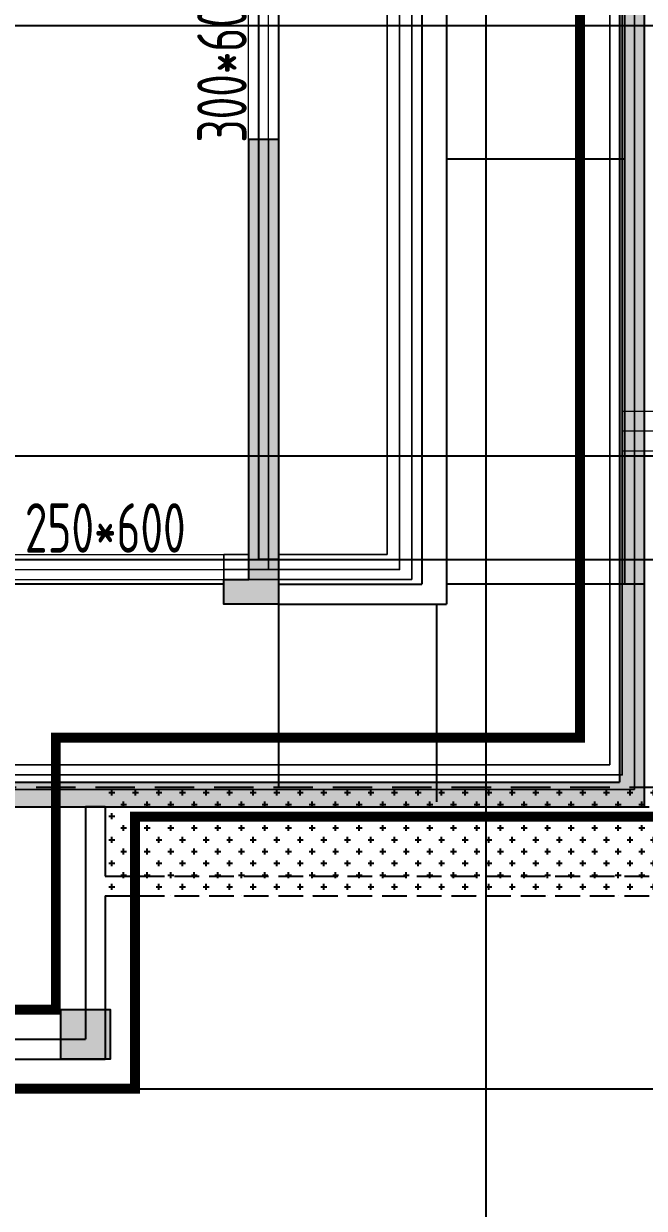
# Model space of a CAD drawing. Extents: x 369444 to 684549, y -549309 to 575337.
# Drawn here: x 429900 to 436174, y 330048 to 342025 of the extents above; entities that cross this region are included whole.
import ezdxf

# ---------------------------------------------------------------- set-up
doc = ezdxf.new("R2010")
doc.units = 0
doc.header["$LTSCALE"] = 1000
doc.header["$MEASUREMENT"] = 0
doc.linetypes.add('__DASH', pattern=[0.35, 0.25, -0.1])
doc.linetypes.add('_DASH', pattern=[0.6, 0.4, -0.2])
for name, color, linetype, lineweight, true_color in [('-1-0-1', 7, 'Continuous', 0, 0xc0c0c0), ('-1-1-2', 7, 'Continuous', 0, 0xc0c0c0), ('-2-0-1', 1, 'Continuous', 0, 0xff0000), ('-2-1-2', 9, 'Continuous', 0, 0x808080), ('1-6-1', 7, 'Continuous', 0, 0x55ff55), ('1-6-2', 7, 'Continuous', 0, 0x55ff55), ('12-6-1', 4, 'Continuous', 0, 0x00ffff), ('12-6-2', 4, 'Continuous', 0, 0x00ffff), ('12-6-5', 4, 'Continuous', 0, 0x00ffff)]:
    doc.layers.add(name, color=color, linetype=linetype, lineweight=lineweight, true_color=true_color)
for name, color, linetype in [('COLUMN', 9, 'Continuous'), ('DIM_SYMB', 3, 'Continuous'), ('DOTE', 1, 'Continuous'), ('HATCH_通用填充', 8, 'Continuous'), ('PUB_HATCH', 8, 'Continuous'), ('WALL', 9, 'Continuous'), ('防火分区线', 7, 'Continuous')]:
    doc.layers.add(name, color=color, linetype=linetype)
doc.styles.add('yjkcad', font='yjkeng.shx', dxfattribs={"width": 0.7, "height": 250, "bigfont": 'yjkchn.shx'})

# ---------------------------------------------------------------- blocks, each defined once
blk = doc.blocks.new('21#loudixiajnjgjnjdfg')
at = {"layer": 'WALL'}
h = blk.add_hatch(color=0, dxfattribs=at)
h.dxf.hatch_style = 1
h.paths.add_polyline_path([(-183057, -69119), (-183057, -68619), (-183557, -68619), (-183557, -69119)], flags=17)
h.paths.add_polyline_path([(-170857, -69119), (-170857, -68619), (-171407, -68619), (-171407, -69119)], flags=17)
h.paths.add_polyline_path([(-171407, -70819), (-171157, -70819), (-171157, -70419), (-171557, -70419), (-171557, -70819)], flags=17)
h.paths.add_polyline_path([(-183507, -70819), (-183357, -70819), (-183357, -70419), (-183757, -70419), (-183757, -70819)], flags=17)
h.paths.add_polyline_path([(-168657, -64219), (-170857, -64219), (-170857, -66419), (-170307, -66419), (-170307, -66619), (-171107, -66619), (-171107, -63969), (-168457, -63969), (-168457, -66619), (-169207, -66619), (-169207, -66419), (-168657, -66419)])
h.paths.add_polyline_path([(-179257, -73469), (-179807, -73469), (-179807, -73219), (-179257, -73219), (-178857, -73219), (-178857, -73469), (-179007, -73469), (-179007, -76369), (-180757, -76369), (-180757, -76119), (-179257, -76119)])
h.paths.add_polyline_path([(-165957, -64219), (-166607, -64219), (-166607, -63969), (-165707, -63969), (-165707, -65769), (-165957, -65769)])
h.paths.add_polyline_path([(-188307, -64019), (-188957, -64019), (-188957, -65569), (-189207, -65569), (-189207, -63769), (-188307, -63769)])
h.paths.add_polyline_path([(-173307, -80969), (-174157, -80969), (-174857, -80969), (-174857, -80719), (-174407, -80719), (-174407, -77519), (-174157, -77519), (-174157, -80719), (-173307, -80719)])
h.paths.add_polyline_path([(-180757, -80969), (-181607, -80969), (-181607, -80719), (-180757, -80719), (-180757, -77519), (-180507, -77519), (-180507, -80719), (-180057, -80719), (-180057, -80969)])
h.paths.add_polyline_path([(-175107, -73469), (-175657, -73469), (-175657, -76119), (-174157, -76119), (-174157, -76369), (-175907, -76369), (-175907, -73469), (-176057, -73469), (-176057, -73219), (-175657, -73219), (-175107, -73219)])
h.paths.add_polyline_path([(-159582, -72669), (-160057, -72669), (-160057, -74419), (-160307, -74419), (-160307, -72669), (-160407, -72669), (-160407, -72419), (-160057, -72419), (-159582, -72419)])
h.paths.add_polyline_path([(-163357, -80969), (-163657, -80969), (-164057, -80969), (-164057, -80719), (-163907, -80719), (-163907, -77119), (-163657, -77119), (-163657, -80719), (-163357, -80719)])
h.paths.add_polyline_path([(-166757, -80969), (-167782, -80969), (-168557, -80969), (-168557, -80719), (-167807, -80719), (-167807, -77019), (-167507, -77019), (-167507, -80719), (-166757, -80719)])
h.paths.add_polyline_path([(-191007, -75019), (-191007, -75819), (-193107, -75819), (-193107, -75569), (-191257, -75569), (-191257, -75019)])
h.paths.add_polyline_path([(-183307, -66419), (-184057, -66419), (-184057, -64019), (-186257, -64019), (-186257, -66219), (-185707, -66219), (-185707, -66419), (-186457, -66419), (-186457, -63769), (-183807, -63769), (-183807, -66169), (-183307, -66169)])
h.paths.add_polyline_path([(-171407, -73469), (-171857, -73469), (-171857, -73219), (-171157, -73219), (-171157, -76369), (-171407, -76369)])
h.paths.add_polyline_path([(-183057, -73469), (-183507, -73469), (-183507, -76369), (-183757, -76369), (-183757, -73219), (-183057, -73219)])
h.paths.add_polyline_path([(-187382, -80969), (-188157, -80969), (-188157, -80719), (-187407, -80719), (-187407, -77019), (-187107, -77019), (-187107, -80719), (-186357, -80719), (-186357, -80969)])
h.paths.add_polyline_path([(-191257, -80969), (-191557, -80969), (-191557, -80719), (-191257, -80719), (-191257, -77119), (-191007, -77119), (-191007, -80719), (-190857, -80719), (-190857, -80969)])
h.paths.add_polyline_path([(-194857, -72669), (-195332, -72669), (-195332, -72419), (-194857, -72419), (-194507, -72419), (-194507, -72669), (-194607, -72669), (-194607, -74419), (-194857, -74419)])
h.paths.add_polyline_path([(-157057, -81969), (-157607, -81969), (-157607, -81719), (-157357, -81719), (-157357, -77269), (-157057, -77269)])
h.paths.add_polyline_path([(-197307, -81969), (-197857, -81969), (-197857, -77269), (-197557, -77269), (-197557, -81719), (-197307, -81719)])
h.paths.add_polyline_path([(-165557, -72669), (-165957, -72669), (-165957, -69119), (-166357, -69119), (-166357, -68919), (-165707, -68919), (-165707, -72419), (-165557, -72419)])
h.paths.add_polyline_path([(-188957, -72669), (-189357, -72669), (-189357, -72419), (-189207, -72419), (-189207, -68919), (-188507, -68919), (-188507, -69119), (-188957, -69119)])
h.paths.add_polyline_path([(-160857, -80969), (-161557, -80969), (-161557, -80719), (-160857, -80719), (-160857, -77819), (-160607, -77819), (-160607, -80719), (-160607, -81719), (-160007, -81719), (-160007, -81969), (-160857, -81969)])
h.paths.add_polyline_path([(-187107, -71319), (-187107, -74819), (-187407, -74819), (-187407, -71319)])
h.paths.add_polyline_path([(-193357, -80969), (-194057, -80969), (-194057, -81969), (-194907, -81969), (-194907, -81719), (-194307, -81719), (-194307, -80719), (-194307, -77819), (-194057, -77819), (-194057, -80719), (-193357, -80719)])
h.paths.add_polyline_path([(-167507, -71319), (-167507, -74819), (-167807, -74819), (-167807, -71319)])
h.paths.add_polyline_path([(-171157, -80969), (-171507, -80969), (-171507, -80719), (-171407, -80719), (-171407, -77519), (-171157, -77519), (-171157, -80719), (-170957, -80719), (-170957, -80969)])
h.paths.add_polyline_path([(-183407, -80969), (-183757, -80969), (-183957, -80969), (-183957, -80719), (-183757, -80719), (-183757, -77519), (-183507, -77519), (-183507, -80719), (-183407, -80719)])
h.paths.add_polyline_path([(-157057, -75819), (-157757, -75819), (-157757, -75569), (-157357, -75569), (-157357, -72669), (-157732, -72669), (-157732, -72419), (-157057, -72419)])
h.paths.add_polyline_path([(-197157, -75819), (-197857, -75819), (-197857, -72419), (-197182, -72419), (-197182, -72669), (-197557, -72669), (-197557, -75569), (-197157, -75569)])
h.paths.add_polyline_path([(-163907, -72669), (-163957, -72669), (-163957, -72419), (-163657, -72419), (-163257, -72419), (-163257, -72669), (-163657, -72669), (-163657, -73519), (-163907, -73519)])
h.paths.add_polyline_path([(-190957, -72669), (-191007, -72669), (-191007, -73519), (-191257, -73519), (-191257, -72669), (-191657, -72669), (-191657, -72419), (-191257, -72419), (-190957, -72419)])
h.paths.add_polyline_path([(-161807, -75819), (-163907, -75819), (-163907, -75019), (-163657, -75019), (-163657, -75569), (-161807, -75569)])
edge = h.paths.add_edge_path()
edge.add_line((-183557, -66419), (-183557, -66519))
edge.add_line((-183557, -66519), (-183307, -66519))
edge.add_line((-183307, -66519), (-183307, -66419))
edge.add_line((-183507, -70819), (-183507, -71569))
edge.add_line((-183507, -71569), (-185557, -71569))
edge.add_line((-185557, -71569), (-185557, -71319))
edge.add_line((-185557, -71319), (-183757, -71319))
edge.add_line((-183757, -71319), (-183757, -70819))
edge.add_line((-171157, -70819), (-171157, -71319))
edge.add_line((-171157, -71319), (-169357, -71319))
edge.add_line((-169357, -71319), (-169357, -71569))
edge.add_line((-169357, -71569), (-171407, -71569))
edge.add_line((-171407, -71569), (-171407, -70819))
h.paths.add_polyline_path([(-171407, -71569), (-171157, -71569), (-171157, -70819), (-171407, -70819)], flags=16)
h.paths.add_polyline_path([(-171157, -71569), (-169357, -71569), (-169357, -71319), (-171157, -71319)], flags=16)
h.paths.add_polyline_path([(-183757, -71569), (-183507, -71569), (-183507, -70819), (-183757, -70819)], flags=16)
h.paths.add_polyline_path([(-185557, -71569), (-183757, -71569), (-183757, -71319), (-185557, -71319)], flags=16)
at = {"layer": 'WALL', "color": 0, "elevation": 14}
blk.add_lwpolyline([(-157057, -81969), (-157607, -81969), (-157607, -81719), (-157357, -81719), (-157357, -77269), (-157057, -77269)], close=True, dxfattribs=at)
blk = doc.blocks.new('column500')
h = blk.add_hatch(color=0)
h.dxf.hatch_style = 1
h.paths.add_polyline_path([(-216381, -381440), (-215881, -381440), (-215881, -380940), (-216381, -380940)])
at = {"color": 0}
blk.add_lwpolyline([(-216381, -381440), (-215881, -381440), (-215881, -380940), (-216381, -380940)], close=True, dxfattribs=at)

msp = doc.modelspace()

# ---------------------------------------------------------------- hatches: boundary and pattern name
at = {"layer": 'HATCH_通用填充'}
h = msp.add_hatch(dxfattribs=at)
h.set_pattern_fill('CROSS', color=256, scale=75)
h.set_pattern_definition([(0, (238475.73, 555587.86), (119.0625, 119.0625), [59.53125, -178.59375]), (90, (238505.49, 555558.09), (-119.0625, 119.0625), [59.53125, -178.59375])])
h.paths.add_polyline_path([(430724.5, 334307), (430724.5, 333207), (438174.5, 333207), (438174.5, 334307)])
at = {"layer": 'PUB_HATCH'}
for points in [[(436091.2, 342523.8), (435924.5, 342507.1), (435924.5, 334357), (436174.5, 334107), (436174.5, 342407.1)], [(429474.6, 334357), (429224.6, 334107), (436174.5, 334107), (435924.5, 334357)]]:
    msp.add_hatch(color=256, dxfattribs=at).paths.add_polyline_path(points)

# ---------------------------------------------------------------- linework, layer by layer
at = {"layer": '-1-0-1', "color": 0}
for p in [(432374.4, 340856.9, -3600), (432374.4, 340206.9, -3600), (435949.4, 337907.1, -3600), (431924.4, 336506.9, -3600), (432374.4, 336506.9, -3600), (433699.3, 336506.9, -3600), (435949.4, 334431.9, -3600)]:
    msp.add_point(p, dxfattribs=at)
at = {"layer": '-1-1-2', "color": 0}
for p, q in [((432374.4, 340856.9, -3600), (432374.4, 340856.9)), ((432374.4, 340206.9, -3600), (432374.4, 340206.9)), ((435949.4, 337907.1, -3600), (435949.4, 337907.1)), ((431924.4, 336506.9, -3600), (431924.4, 336506.9)), ((432374.4, 336506.9, -3600), (432374.4, 336506.9)), ((433699.3, 336506.9, -3600), (433699.3, 336506.9)), ((435949.4, 334431.9, -3600), (435949.4, 334431.9))]:
    msp.add_line(p, q, dxfattribs=at)
at = {"layer": '-2-0-1', "color": 0}
for p, q in [((433699.3, 336506.9, -3600), (433699.3, 345606.9, -3600)), ((435949.4, 337907.1, -3600), (435949.4, 342657.1, -3600)), ((432374.4, 340856.9, -3600), (432374.4, 342406.9, -3600)), ((432374.4, 340206.9, -3600), (432374.4, 340856.9, -3600)), ((432374.4, 336506.9, -3600), (432374.4, 340206.9, -3600)), ((435949.4, 337907.1, -3600), (441224.3, 337907.1, -3600)), ((435949.4, 334431.9, -3600), (435949.4, 337907.1, -3600)), ((429524.4, 336506.9, -3600), (431924.4, 336506.9, -3600)), ((431924.4, 336506.9, -3600), (432374.4, 336506.9, -3600)), ((432374.4, 336506.9, -3600), (433699.3, 336506.9, -3600)), ((428774.4, 334431.9, -3600), (435949.4, 334431.9, -3600))]:
    msp.add_line(p, q, dxfattribs=at)
at = {"layer": '-2-1-2', "color": 0}
for p, q in [((433699.3, 336506.9), (433699.3, 345606.9)), ((435949.4, 337907.1), (435949.4, 342657.1)), ((432374.4, 340856.9), (432374.4, 342406.9)), ((432374.4, 340206.9), (432374.4, 340856.9)), ((432374.4, 336506.9), (432374.4, 340206.9)), ((435949.4, 337907.1), (441224.3, 337907.1)), ((435949.4, 334431.9), (435949.4, 337907.1)), ((429524.4, 336506.9), (431924.4, 336506.9)), ((431924.4, 336506.9), (432374.4, 336506.9)), ((432374.4, 336506.9), (433699.3, 336506.9)), ((428774.4, 334431.9), (435949.4, 334431.9))]:
    msp.add_line(p, q, dxfattribs=at)
at = {"color": 2}
for p, q in [((435974.5, 340657), (434174.5, 340657)), ((431924.5, 336357), (429524.5, 336357, 15)), ((435974.5, 336357), (434174.5, 336357)), ((432474.5, 336157), (432474.5, 334307)), ((434074.5, 336157, 0.3), (434074.5, 334157, 0.3))]:
    msp.add_line(p, q, dxfattribs=at)
at = {"layer": '1-6-1', "color": 0}
for p, q in [((433574.3, 345606.9, -8700), (433574.3, 336656.9, -8700)), ((433574.3, 336656.9, -5100), (433574.3, 345606.9, -5100)), ((433824.3, 345606.9, -5100), (433824.3, 336406.9, -5100)), ((433824.3, 336406.9, -8700), (433824.3, 345606.9, -8700)), ((435824.4, 342657.1, -3600), (435824.4, 337907.1, -3600)), ((435824.4, 337907.1), (435824.4, 342657.1)), ((436074.4, 342657.1), (436074.4, 337907.1)), ((436074.4, 337907.1, -3600), (436074.4, 342657.1, -3600)), ((432174.4, 340856.9, -8700), (432174.4, 340206.9, -8700)), ((432174.4, 340856.9, -5100), (432174.4, 340856.9, -8700)), ((432174.4, 340206.9, -5100), (432174.4, 340856.9, -5100)), ((432174.4, 340856.9, -8700), (432174.4, 340856.9, -5100)), ((432474.4, 340856.9, -8700), (432174.4, 340856.9, -8700)), ((432174.4, 340856.9, -5100), (432474.4, 340856.9, -5100)), ((432474.4, 340856.9, -5100), (432474.4, 340206.9, -5100)), ((432474.4, 340856.9, -8700), (432474.4, 340856.9, -5100)), ((432474.4, 340206.9, -8700), (432474.4, 340856.9, -8700)), ((432474.4, 340856.9, -5100), (432474.4, 340856.9, -8700)), ((432174.4, 340206.9, -8700), (432174.4, 340206.9, -5100)), ((432174.4, 340206.9, -8700), (432174.4, 336656.9, -8700)), ((432174.4, 340206.9, -5100), (432174.4, 340206.9, -8700)), ((432174.4, 336656.9, -5100), (432174.4, 340206.9, -5100)), ((432474.4, 340206.9, -5100), (432474.4, 340206.9, -8700)), ((432474.4, 340206.9, -5100), (432474.4, 336656.9, -5100)), ((432474.4, 340206.9, -8700), (432474.4, 340206.9, -5100)), ((432474.4, 336656.9, -8700), (432474.4, 340206.9, -8700)), ((435824.4, 337907.1, -3600), (435824.4, 337907.1)), ((435824.4, 337907.1, -3600), (435824.4, 334531.9, -3600)), ((435824.4, 337907.1), (435824.4, 337907.1, -3600)), ((435824.4, 334531.9), (435824.4, 337907.1)), ((436074.4, 337907.1), (436074.4, 337907.1, -3600)), ((436074.4, 337907.1), (436074.4, 334281.9)), ((436074.4, 337907.1, -3600), (436074.4, 337907.1)), ((436074.4, 334281.9, -3600), (436074.4, 337907.1, -3600)), ((431924.4, 336656.9, -8700), (431924.4, 336656.9, -5100)), ((432174.4, 336656.9, -8700), (431924.4, 336656.9, -8700)), ((431924.4, 336656.9, -5100), (432174.4, 336656.9, -5100)), ((431924.4, 336656.9, -8700), (431924.4, 336406.9, -8700)), ((431924.4, 336656.9, -5100), (431924.4, 336656.9, -8700)), ((431924.4, 336406.9, -5100), (431924.4, 336656.9, -5100)), ((432174.4, 336656.9, -8700), (432174.4, 336656.9, -5100)), ((432174.4, 336656.9, -5100), (432174.4, 336656.9, -8700)), ((432474.4, 336656.9, -5100), (432474.4, 336656.9, -8700)), ((432474.4, 336656.9, -8700), (432474.4, 336656.9, -5100)), ((433574.3, 336656.9, -8700), (432474.4, 336656.9, -8700)), ((432474.4, 336656.9, -5100), (433574.3, 336656.9, -5100)), ((433574.3, 336656.9, -5100), (433574.3, 336656.9, -8700)), ((433574.3, 336656.9, -8700), (433574.3, 336656.9, -5100)), ((431924.4, 336406.9, -5100), (431924.4, 336406.9, -8700)), ((432374.4, 336406.9, -5100), (431924.4, 336406.9, -5100)), ((431924.4, 336406.9, -8700), (432374.4, 336406.9, -8700)), ((431924.4, 336406.9, -8700), (431924.4, 336406.9, -5100)), ((432374.4, 336406.9, -8700), (432374.4, 336406.9, -5100)), ((432374.4, 336406.9, -5100), (432374.4, 336406.9, -8700)), ((433824.3, 336406.9, -5100), (432374.4, 336406.9, -5100)), ((432374.4, 336406.9, -8700), (433824.3, 336406.9, -8700)), ((433824.3, 336406.9, -8700), (433824.3, 336406.9, -5100)), ((433824.3, 336406.9, -5100), (433824.3, 336406.9, -8700)), ((435824.4, 334531.9, -3600), (428924.4, 334531.9, -3600)), ((428924.4, 334531.9), (435824.4, 334531.9)), ((435824.4, 334531.9), (435824.4, 334531.9, -3600)), ((435824.4, 334531.9, -3600), (435824.4, 334531.9)), ((436074.4, 334281.9), (428924.4, 334281.9)), ((428924.4, 334281.9, -3600), (436074.4, 334281.9, -3600)), ((436074.4, 334281.9, -3600), (436074.4, 334281.9)), ((436074.4, 334281.9), (436074.4, 334281.9, -3600))]:
    msp.add_line(p, q, dxfattribs=at)
at = {"layer": '1-6-2', "color": 0}
for p, q in [((433699.3, 345606.9, -5100), (433699.3, 336506.9, -5100)), ((433699.3, 336506.9, -8700), (433699.3, 345606.9, -8700)), ((435949.4, 342657.1), (435949.4, 337907.1)), ((435949.4, 337907.1, -3600), (435949.4, 342657.1, -3600)), ((432374.4, 340856.9, -5100), (432374.4, 340206.9, -5100)), ((432374.4, 340856.9, -8700), (432374.4, 340856.9, -5100)), ((432374.4, 340206.9, -8700), (432374.4, 340856.9, -8700)), ((432374.4, 340206.9, -5100), (432374.4, 340206.9, -8700)), ((432374.4, 340206.9, -5100), (432374.4, 336506.9, -5100)), ((432374.4, 340206.9, -8700), (432374.4, 340206.9, -5100)), ((432374.4, 336506.9, -8700), (432374.4, 340206.9, -8700)), ((435949.4, 337907.1), (435949.4, 337907.1, -3600)), ((435949.4, 337907.1), (435949.4, 334431.9)), ((435949.4, 337907.1, -3600), (435949.4, 337907.1)), ((435949.4, 334431.9, -3600), (435949.4, 337907.1, -3600)), ((431924.4, 336506.9, -5100), (431924.4, 336506.9, -8700)), ((432374.4, 336506.9, -5100), (431924.4, 336506.9, -5100)), ((431924.4, 336506.9, -8700), (432374.4, 336506.9, -8700)), ((432374.4, 336506.9, -5100), (432374.4, 336506.9, -8700)), ((432374.4, 336506.9, -8700), (432374.4, 336506.9, -5100)), ((432374.4, 336506.9, -5100), (432374.4, 336506.9, -8700)), ((433699.3, 336506.9, -5100), (432374.4, 336506.9, -5100)), ((432374.4, 336506.9, -8700), (433699.3, 336506.9, -8700)), ((433699.3, 336506.9, -8700), (433699.3, 336506.9, -5100)), ((433699.3, 336506.9, -5100), (433699.3, 336506.9, -8700)), ((435949.4, 334431.9), (428774.4, 334431.9)), ((428774.4, 334431.9, -3600), (435949.4, 334431.9, -3600)), ((435949.4, 334431.9, -3600), (435949.4, 334431.9)), ((435949.4, 334431.9), (435949.4, 334431.9, -3600))]:
    msp.add_line(p, q, dxfattribs=at)
at = {"layer": '12-6-1', "color": 0}
for p, q in [((432174.4, 340856.9, -5100), (432174.4, 342406.9, -5100)), ((432174.4, 340856.9, -5700), (432174.4, 342406.9, -5700)), ((432474.4, 340856.9, -5100), (432474.4, 342406.9, -5100)), ((432474.4, 340856.9, -5700), (432474.4, 342406.9, -5700)), ((432174.4, 340856.9, -5100), (432474.4, 340856.9, -5100)), ((432174.4, 340856.9, -5700), (432174.4, 340856.9, -5100)), ((432474.4, 340856.9, -5700), (432174.4, 340856.9, -5700)), ((432474.4, 340856.9, -5100), (432474.4, 340856.9, -5700)), ((435949.4, 338107.1), (435949.4, 337707.1)), ((435949.4, 338107.1, -800), (435949.4, 338107.1)), ((435949.4, 337707.1, -800), (435949.4, 338107.1, -800)), ((435949.4, 338107.1), (441224.3, 338107.1)), ((435949.4, 338107.1, -800), (441224.3, 338107.1, -800)), ((435949.4, 337707.1), (435949.4, 337707.1, -800)), ((435949.4, 337707.1), (441224.3, 337707.1)), ((435949.4, 337707.1, -800), (441224.3, 337707.1, -800)), ((429524.4, 336656.9, -5100), (431924.4, 336656.9, -5100)), ((429524.4, 336656.9, -5700), (431924.4, 336656.9, -5700)), ((431924.4, 336656.9, -5100), (431924.4, 336406.9, -5100)), ((431924.4, 336656.9, -5700), (431924.4, 336656.9, -5100)), ((431924.4, 336406.9, -5700), (431924.4, 336656.9, -5700)), ((429524.4, 336406.9, -5100), (431924.4, 336406.9, -5100)), ((429524.4, 336406.9, -5700), (431924.4, 336406.9, -5700)), ((431924.4, 336406.9, -5100), (431924.4, 336406.9, -5700))]:
    msp.add_line(p, q, dxfattribs=at)
at = {"layer": '12-6-2', "color": 0}
for p, q in [((432374.4, 340856.9, -5100), (432374.4, 342406.9, -5100)), ((435949.4, 337907.1), (441224.3, 337907.1)), ((429524.4, 336506.9, -5100), (431924.4, 336506.9, -5100))]:
    msp.add_line(p, q, dxfattribs=at)
at = {"layer": 'DIM_SYMB', "color": 3}
msp.add_lwpolyline([(430874.5, 343822.4, 0, 0, 0), (430874.5, 335607, 0, 0, 0), (434824.5, 335607, 0, 0, 0), (434824.5, 348157, 0, 0, 0), (437024.5, 348157, 0, 0, 0), (437024.5, 341257, 80, 0, 0), (437024.5, 340957, 0, 0, 0)], format="xyseb", dxfattribs=at)
at = {"layer": 'DOTE', "color": 8}
msp.add_line((434574.5, 261807), (434574.5, 476704.8), dxfattribs=at)
at = {"layer": 'DOTE', "color": 8, "lineweight": -2}
for p, q in [((377844.4, 342007), (624570.9, 342007)), ((377844.4, 337657), (624570.9, 337657)), ((377844.4, 336607), (624570.9, 336607)), ((377844.4, 331257), (624570.9, 331257))]:
    msp.add_line(p, q, dxfattribs=at)
at = {"layer": 'WALL'}
for p, q in [((435974.5, 346907), (435974.5, 336357)), ((432274.5, 345707), (432274.5, 336607)), ((434174.5, 345607), (434174.5, 336157)), ((432474.5, 345507), (432474.5, 336607)), ((433924.5, 345507), (433924.5, 336357)), ((435924.5, 342507.1), (435924.5, 334357)), ((436174.5, 342407.1), (436174.5, 334107)), ((432474.5, 336607), (432274.5, 336607)), ((432474.5, 336357), (433924.5, 336357)), ((432474.5, 336357), (432474.5, 336157)), ((436174.5, 336357), (435974.5, 336357)), ((432474.5, 336157), (434174.5, 336157)), ((429474.6, 334357), (435924.5, 334357)), ((429224.6, 334107), (436174.5, 334107)), ((430524.5, 334107), (430524.5, 333307)), ((430724.5, 334107), (430524.5, 334107)), ((430724.5, 334107), (430724.5, 333407)), ((430524.5, 333307), (430524.5, 331757)), ((430724.5, 333207), (430724.5, 331557)), ((429174.6, 331757), (430524.5, 331757)), ((429174.6, 331557), (430724.5, 331557))]:
    msp.add_line(p, q, dxfattribs=at)
at = {"layer": 'WALL', "linetype": '_DASH'}
for p, q in [((429424.5, 334307), (437974.5, 334307)), ((429224.5, 334107), (437974.5, 334107))]:
    msp.add_line(p, q, dxfattribs=at)
at = {"layer": 'WALL', "linetype": '__DASH'}
for p, q in [((430724.5, 333407), (437974.5, 333407)), ((430724.5, 333207), (438174.5, 333207))]:
    msp.add_line(p, q, dxfattribs=at)
at = {"layer": '防火分区线', "linetype": '__DASH', "lineweight": -2, "ltscale": 8, "const_width": 100}
for points in [[(451374.5, 297906.2), (451374.5, 315007), (442774.5, 315007), (442774.5, 318857), (443574.5, 318857), (443574.5, 322356.9), (443374.5, 322356.9), (443374.5, 324558.8), (445574.5, 324557.3), (445574.5, 323707), (449374.5, 323707), (449374.5, 325307), (451874.5, 325307), (451874.5, 342907), (435524.5, 342907), (435524.5, 334806.9), (430224.5, 334806.9), (430224.5, 332056.9), (397174.5, 332056.9)], [(450574.5, 298706.2), (450574.5, 314207), (441974.5, 314207), (441974.5, 319657), (442774.5, 319657), (442774.5, 321556.9), (442574.5, 321556.9), (442574.5, 325359.4), (446374.5, 325356.7), (446374.5, 324507), (448574.5, 324507), (448574.5, 326107), (451074.5, 326107), (451074.5, 342107), (436324.5, 342107), (436324.5, 334006.9), (431024.5, 334006.9), (431024.5, 331256.9), (396374.5, 331256.9)]]:
    msp.add_lwpolyline(points, dxfattribs=at)

# ---------------------------------------------------------------- block references
at = {"layer": 'COLUMN', "color": 8, "xscale": -1, "rotation": 270}
msp.add_blockref('column500', (811714.6, 547937.7), dxfattribs=at)
at = {"layer": 'WALL', "color": 8}
msp.add_blockref('21#loudixiajnjgjnjdfg', (589531.8, 418125.8, -14), dxfattribs=at)

# ---------------------------------------------------------------- texts
at = {"layer": '12-6-5', "color": 0, "insert": (432154.4, 341631.9), "char_height": 500, "attachment_point": 8, "rotation": 90, "style": 'yjkcad'}
msp.add_mtext('300*600', dxfattribs=at)
at = {"layer": '12-6-5', "color": 0, "insert": (430724.4, 336676.9), "char_height": 500, "attachment_point": 8, "style": 'yjkcad'}
msp.add_mtext('250*600', dxfattribs=at)

doc.saveas('drawing.dxf')
